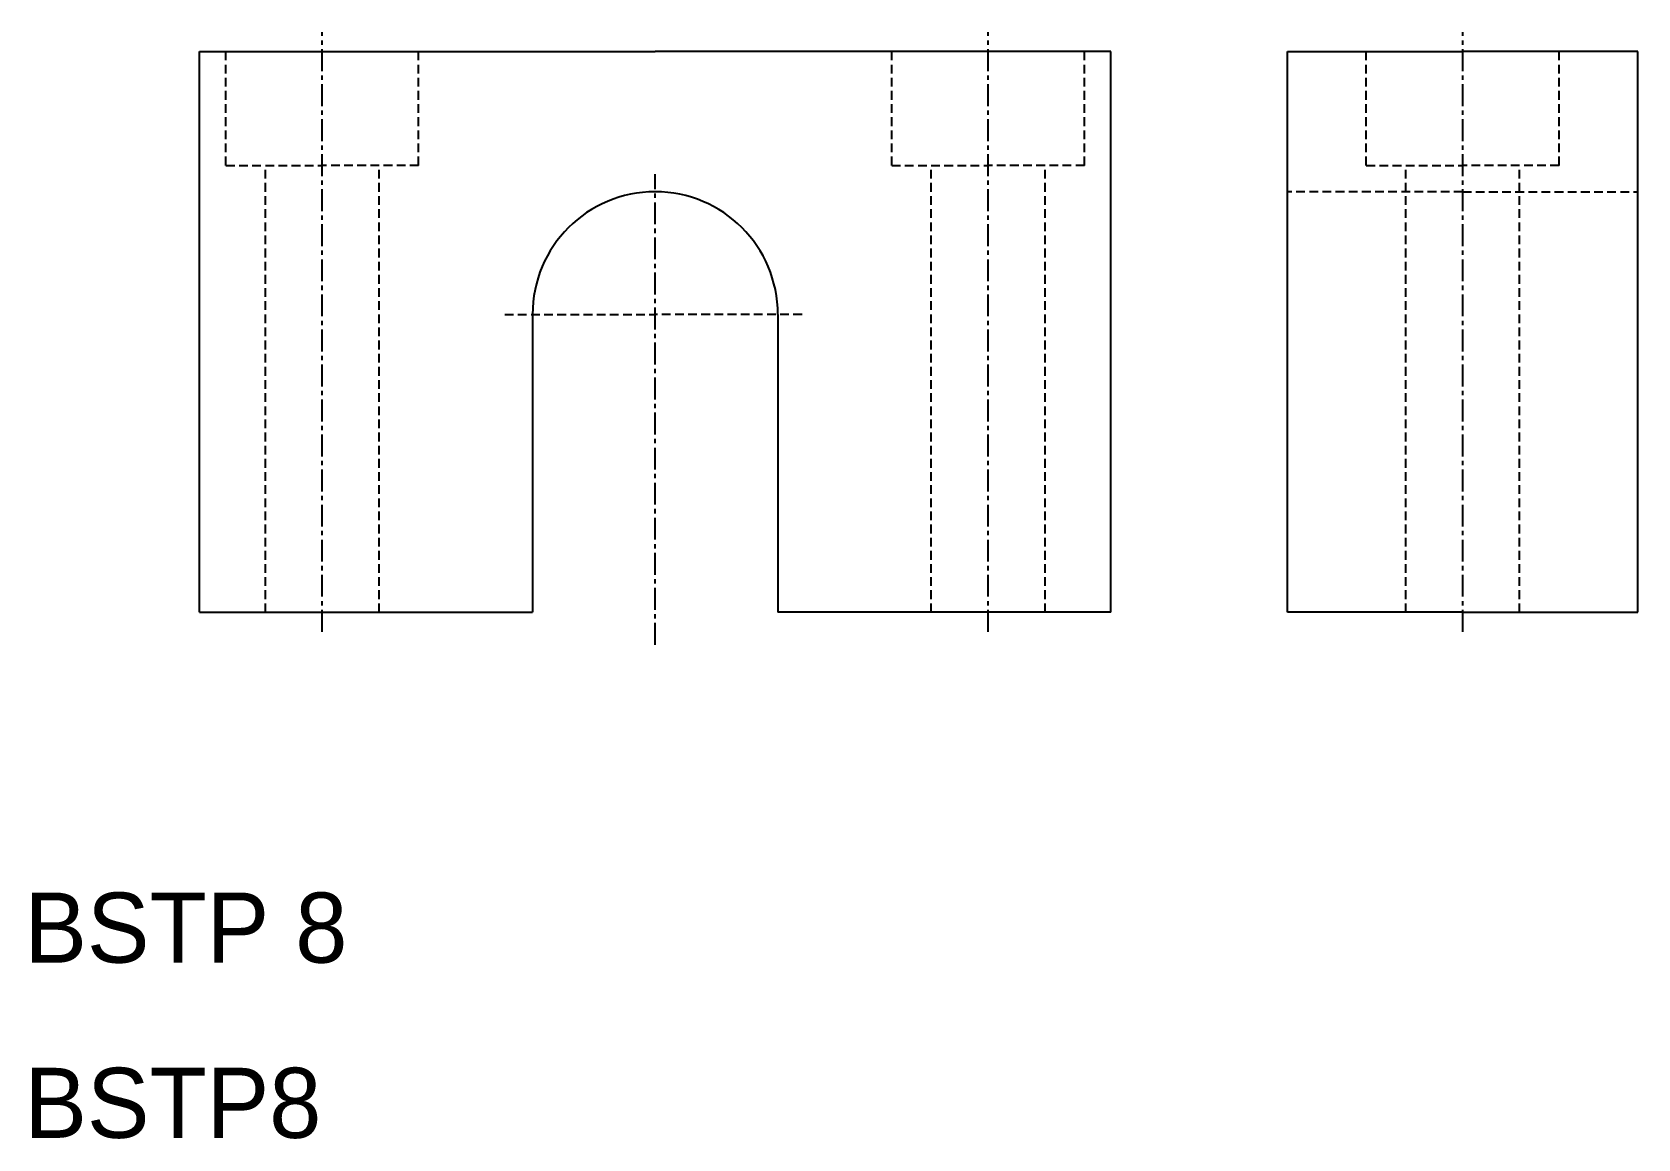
# Model space of a CAD drawing. Extents: x 10.4 to 102.1, y 9.9 to 73.1.
import ezdxf

# ---------------------------------------------------------------- set-up
doc = ezdxf.new("R2010")
doc.units = 0
doc.linetypes.add('CENTER', pattern=[2, 1.25, -0.25, 0.25, -0.25])
doc.linetypes.add('DASHED', pattern=[0.75, 0.5, -0.25])
doc.layers.get('0').update_dxf_attribs({"linetype": 'CONTINUOUS'})
doc.layers.add('CENTER', color=1, linetype='CENTER')

msp = doc.modelspace()

# ---------------------------------------------------------------- linework, layer by layer
at = {"color": 7, "linetype": 'CONTINUOUS'}
for p, q in [((20, 72), (46, 72)), ((72, 72), (46, 72)), ((82.087, 40), (82.087, 72)), ((82.087, 72), (92.087, 72)), ((102.087, 72), (92.087, 72)), ((102.087, 40), (102.087, 72)), ((39, 57), (39, 40)), ((53, 57), (53, 40)), ((20, 40), (39, 40)), ((72, 40), (53, 40)), ((92.087, 40), (82.087, 40)), ((92.087, 40), (102.087, 40))]:
    msp.add_line(p, q, dxfattribs=at)
at = {"color": 0}
for p, q in [((20, 40), (20, 72)), ((72, 40), (72, 72))]:
    msp.add_line(p, q, dxfattribs=at)
at = {"color": 3, "linetype": 'DASHED'}
for p, q in [((21.5, 65.5), (21.5, 72)), ((32.5, 65.5), (32.5, 72)), ((59.5, 65.5), (59.5, 72)), ((70.5, 65.5), (70.5, 72)), ((86.587, 65.5), (86.587, 72)), ((97.587, 65.5), (97.587, 72)), ((21.5, 65.5), (27, 65.5)), ((23.75, 40), (23.75, 65.5)), ((32.5, 65.5), (27, 65.5)), ((30.25, 40), (30.25, 65.5)), ((59.5, 65.5), (65, 65.5)), ((61.75, 40), (61.75, 65.5)), ((70.5, 65.5), (65, 65.5)), ((68.25, 40), (68.25, 65.5)), ((86.587, 65.5), (92.087, 65.5)), ((88.837, 40), (88.837, 65.5)), ((97.587, 65.5), (92.087, 65.5)), ((95.337, 40), (95.337, 65.5)), ((92.087, 64), (82.087, 64)), ((92.087, 64), (102.087, 64))]:
    msp.add_line(p, q, dxfattribs=at)
at = {"color": 7, "linetype": 'CONTINUOUS'}
for start, end in [(90, 180), (0, 90)]:
    msp.add_arc((46, 57), 7, start, end, dxfattribs=at)
at = {"layer": 'CENTER', "color": 1, "linetype": 'CENTER'}
for p, q in [((27, 38.889), (27, 73.108)), ((65, 38.889), (65, 73.108)), ((92.087, 38.889), (92.087, 73.108)), ((46, 38.142), (46, 65))]:
    msp.add_line(p, q, dxfattribs=at)
at = {"layer": 'CENTER', "color": 1, "linetype": 'DASHED'}
for p in [(37.414, 57), (54.383, 57)]:
    msp.add_line(p, (46, 57), dxfattribs=at)

# ---------------------------------------------------------------- texts
at = {"color": 7, "linetype": 'CONTINUOUS'}
for s, p in [('BSTP 8', (10, 20)), ('BSTP8', (10, 10))]:
    msp.add_text(s, height=4, dxfattribs=at).set_placement(p)

doc.saveas('drawing.dxf')
